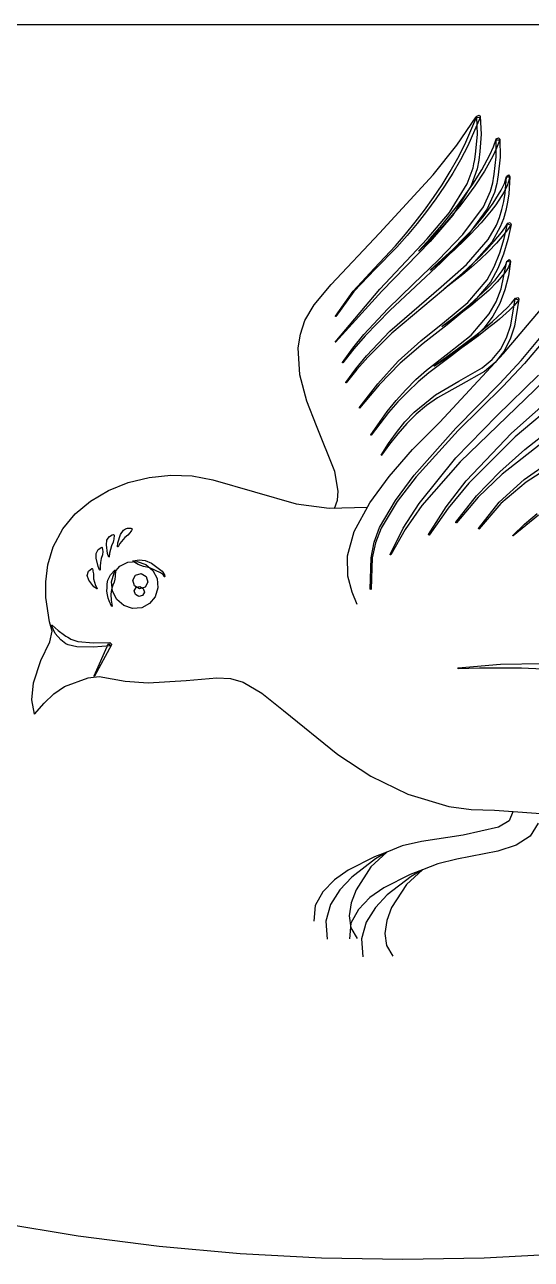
# Model space of a CAD drawing. Extents: x 6 to 220, y -6 to 77.
# Drawn here: x 86.5 to 120.7, y -5.8 to 77.5 of the extents above; entities that cross this region are included whole.
import ezdxf

# ---------------------------------------------------------------- set-up
doc = ezdxf.new("R2010")
doc.units = 0

msp = doc.modelspace()

# ---------------------------------------------------------------- linework, layer by layer
at = {"layer": 'Layer 1'}
for p, q in [((199.090041, 77.468012), (24.91, 77.468)), ((115.638162, 69.336736), (116.93293, 71.2453)), ((116.175898, 69.385976), (116.980795, 71.286456)), ((117.212776, 71.211383), (116.370343, 69.288603)), ((117.016632, 70.091242), (116.977121, 71.222672)), ((116.977121, 71.222672), (117.212776, 71.211383)), ((116.980795, 71.286456), (116.983899, 71.29464)), ((116.983899, 71.29464), (117.136863, 71.369712)), ((117.136863, 71.369712), (117.217014, 71.275449)), ((117.217014, 71.275449), (117.274023, 70.083339)), ((116.920677, 68.941472), (117.016632, 70.091242)), ((117.274023, 70.083339), (117.18851, 68.911269)), ((114.030498, 67.348573), (115.638162, 69.336736)), ((115.700354, 68.464239), (116.175898, 69.385976)), ((116.370343, 69.288603), (115.880406, 68.364326)), ((117.867393, 68.700424), (118.100791, 69.223946)), ((118.313295, 69.13502), (118.062682, 68.604725)), ((118.100791, 69.223946), (118.28734, 69.754241)), ((118.291846, 68.547437), (118.285919, 69.701157)), ((118.285919, 69.701157), (118.524679, 69.693537)), ((118.28734, 69.754241), (118.289316, 69.761297)), ((118.289316, 69.761297), (118.437483, 69.84681)), ((118.524679, 69.693537), (118.313295, 69.13502)), ((118.437483, 69.84681), (118.525818, 69.746621)), ((118.525818, 69.746621), (118.547267, 68.531091)), ((115.187557, 67.561975), (115.700354, 68.464239)), ((115.880406, 68.364326), (115.354344, 67.461498)), ((116.790855, 68.086339), (116.843348, 68.37223)), ((116.843348, 68.37223), (116.920677, 68.941472)), ((117.114568, 68.325658), (116.995753, 67.744845)), ((117.18851, 68.911269), (117.114568, 68.325658)), ((117.324398, 67.684994), (117.867393, 68.700424)), ((118.062682, 68.604725), (117.492029, 67.585905)), ((118.157508, 67.379607), (118.291846, 68.547437)), ((118.547267, 68.531091), (118.423654, 67.340401)), ((114.643151, 66.678338), (115.187557, 67.561975)), ((115.354344, 67.461498), (114.796673, 66.577861)), ((116.338735, 66.742963), (116.72425, 67.813713)), ((116.995753, 67.744845), (116.593869, 66.626685)), ((116.713952, 66.704837), (117.324398, 67.684994)), ((116.72425, 67.813713), (116.790855, 68.086339)), ((117.492029, 67.585905), (116.856183, 66.608852)), ((110.417063, 63.402335), (114.030498, 67.348573)), ((114.068829, 65.813328), (114.643151, 66.678338)), ((115.131675, 64.792523), (116.338735, 66.742963)), ((116.593869, 66.626685), (115.356039, 64.622345)), ((116.048755, 65.759393), (116.713952, 66.704837)), ((117.911128, 66.244793), (118.058448, 66.80331)), ((118.058448, 66.80331), (118.089774, 66.948372)), ((118.089774, 66.948372), (118.11207, 67.088636)), ((118.11207, 67.088636), (118.157508, 67.379607)), ((118.327698, 66.746041), (118.17558, 66.157044)), ((118.357332, 66.891668), (118.327698, 66.746041)), ((118.380192, 67.044632), (118.357332, 66.891668)), ((118.423654, 67.340401), (118.380192, 67.044632)), ((118.62419, 66.305831), (118.836985, 66.764724)), ((119.048945, 66.678357), (118.81583, 66.204224)), ((118.836985, 66.764724), (118.973863, 67.22531)), ((118.88582, 66.096418), (118.973591, 67.212038)), ((118.973591, 67.212038), (119.217149, 67.203854)), ((118.973863, 67.22531), (118.975556, 67.235752)), ((118.975556, 67.235752), (119.114409, 67.337352)), ((119.217149, 67.203854), (119.048945, 66.678357)), ((119.114409, 67.337352), (119.21742, 67.217125)), ((119.21742, 67.217125), (119.139809, 66.061425)), ((113.465156, 64.967509), (114.068829, 65.813328)), ((114.796673, 66.577861), (114.209369, 65.713979)), ((116.856183, 66.608852), (116.167561, 65.671028)), ((117.436713, 65.188153), (117.911128, 66.244793)), ((118.17558, 66.157044), (117.68028, 65.051014)), ((118.093895, 65.432354), (118.62419, 66.305831)), ((118.81583, 66.204224), (118.253362, 65.321716)), ((118.793251, 65.54157), (118.88582, 66.096418)), ((119.139809, 66.061425), (119.050627, 65.491054)), ((112.834108, 64.14201), (113.465156, 64.967509)), ((114.209369, 65.713979), (113.593278, 64.870982)), ((115.346869, 64.838503), (115.702186, 65.29542)), ((115.809421, 65.212417), (115.440839, 64.762837)), ((115.702186, 65.29542), (116.048755, 65.759393)), ((116.167561, 65.671028), (115.809421, 65.212417)), ((116.047613, 63.306583), (117.436713, 65.188153)), ((117.68028, 65.051014), (116.2576, 63.119764)), ((117.480344, 64.608266), (117.795022, 65.014948)), ((117.795022, 65.014948), (118.093895, 65.432354)), ((118.253362, 65.321716), (117.94066, 64.90431)), ((118.509618, 64.459531), (118.667098, 64.994059)), ((118.667098, 64.994059), (118.793251, 65.54157)), ((119.050627, 65.491054), (118.927014, 64.927174)), ((112.177942, 63.337395), (112.834108, 64.14201)), ((113.593278, 64.870982), (112.950376, 64.048305)), ((113.635895, 63.024683), (115.131675, 64.792523)), ((115.356039, 64.622345), (113.834019, 62.842655)), ((114.613374, 63.941884), (115.346869, 64.838503)), ((115.440839, 64.762837), (114.68138, 63.883151)), ((116.815993, 63.820584), (117.154095, 64.210333)), ((117.154095, 64.210333), (117.480344, 64.608266)), ((117.613, 64.499886), (117.274616, 64.10534)), ((117.94066, 64.90431), (117.613, 64.499886)), ((118.304443, 63.93742), (118.509618, 64.459531)), ((118.768405, 64.366681), (118.562383, 63.826508)), ((118.927014, 64.927174), (118.768405, 64.366681)), ((119.061619, 64.074544), (119.22813, 64.120546)), ((119.22813, 64.120546), (119.288526, 63.995522)), ((107.173786, 59.944354), (110.417063, 63.402335)), ((111.49694, 62.55056), (112.177942, 63.337395)), ((112.950376, 64.048305), (112.280663, 63.246512)), ((113.850528, 63.070382), (114.613374, 63.941884)), ((114.68138, 63.883151), (113.893416, 63.029994)), ((114.402263, 61.612973), (116.047613, 63.306583)), ((116.114107, 63.063947), (116.467167, 63.440713)), ((116.56511, 63.347291), (116.199068, 62.979274)), ((116.467167, 63.440713), (116.815993, 63.820584)), ((116.925507, 63.720671), (116.56511, 63.347291)), ((117.274616, 64.10534), (116.925507, 63.720671)), ((117.756932, 62.971092), (118.304443, 63.93742)), ((118.562383, 63.826508), (117.994835, 62.808818)), ((118.396986, 63.154783), (118.634899, 63.453656)), ((118.805926, 63.319313), (118.555313, 63.02298)), ((118.634899, 63.453656), (118.85983, 63.760431)), ((119.046379, 63.625806), (118.805926, 63.319313)), ((118.828221, 63.044428), (119.046379, 64.030512)), ((118.85983, 63.760431), (119.061619, 64.074544)), ((119.046379, 64.030512), (119.273285, 63.95149)), ((119.273285, 63.95149), (119.046379, 63.625806)), ((119.288526, 63.995522), (119.075166, 62.981502)), ((110.07313, 61.03446), (111.49694, 62.55056)), ((111.587244, 62.468426), (110.136624, 60.969826)), ((110.446505, 59.631243), (113.635895, 63.024683)), ((113.834019, 62.842655), (110.581129, 59.503965)), ((112.280663, 63.246512), (111.587244, 62.468426)), ((113.062, 62.2192), (113.850528, 63.070382)), ((113.893416, 63.029994), (113.082592, 62.199979)), ((116.2576, 63.119764), (114.58741, 61.419094)), ((115.383999, 62.333556), (116.114107, 63.063947)), ((116.199068, 62.979274), (115.444971, 62.268075)), ((116.275262, 61.285662), (117.756932, 62.971092)), ((117.994835, 62.808818), (116.474505, 61.075688)), ((117.643454, 62.288926), (118.155122, 62.859297)), ((118.300467, 62.730598), (117.766221, 62.169823)), ((118.155122, 62.859297), (118.396986, 63.154783)), ((118.555313, 63.02298), (118.300467, 62.730598)), ((118.530477, 62.076124), (118.828221, 63.044428)), ((119.075166, 62.981502), (118.781655, 61.990621)), ((113.062836, 62.199697), (113.062, 62.2192)), ((113.062, 62.2192), (113.062, 62.2192)), ((113.082592, 62.199979), (113.062836, 62.199697)), ((113.86, 60.9343), (114.631031, 61.624897)), ((114.631031, 61.624897), (115.383999, 62.333556)), ((115.444971, 62.268075), (114.669143, 61.580018)), ((115.991326, 60.685908), (117.106386, 61.741698)), ((117.207986, 61.634448), (116.633382, 61.118264)), ((117.106386, 61.741698), (117.643454, 62.288926)), ((117.766221, 62.169823), (117.207986, 61.634448)), ((118.155968, 61.138583), (118.530477, 62.076124)), ((118.781655, 61.990621), (118.4063, 61.024293)), ((119.017908, 61.526067), (119.162406, 61.620329)), ((119.162406, 61.620329), (119.259208, 61.491071)), ((108.65468, 59.50595), (110.07313, 61.03446)), ((110.136624, 60.969826), (108.698984, 59.466996)), ((114.58741, 61.419094), (111.11805, 58.182004)), ((112.685793, 59.976083), (114.402263, 61.612973)), ((113.858601, 60.914538), (113.86, 60.9343)), ((113.878357, 60.912563), (113.858601, 60.914538)), ((113.86, 60.9343), (113.86, 60.9343)), ((114.669143, 61.580018), (113.878357, 60.912563)), ((114.568382, 59.790172), (116.275262, 61.285662)), ((116.474505, 61.075688), (114.740535, 59.581888)), ((116.633382, 61.118264), (116.047207, 60.615909)), ((117.671675, 60.26059), (118.155968, 61.138583)), ((118.4063, 61.024293), (117.911283, 60.107071)), ((118.206802, 60.245625), (118.684604, 60.861716)), ((118.627031, 59.662561), (119.014804, 61.507731)), ((118.684604, 60.861716), (118.884417, 61.189376)), ((119.086488, 61.079882), (118.862968, 60.737829)), ((118.884417, 61.189376), (119.015368, 61.514496)), ((119.014804, 61.507731), (119.257797, 61.484306)), ((119.015368, 61.514496), (119.017908, 61.526067)), ((119.257797, 61.484306), (119.086488, 61.079882)), ((119.259208, 61.491071), (119.119226, 60.525025)), ((110.987943, 58.312953), (112.685793, 59.976083)), ((114.817, 59.6891), (115.405151, 60.186093)), ((115.440994, 60.1398), (114.833652, 59.666514)), ((115.405151, 60.186093), (115.991326, 60.685908)), ((116.047207, 60.615909), (115.440994, 60.1398)), ((116.367525, 58.73631), (117.671675, 60.26059)), ((117.911283, 60.107071), (116.565653, 58.524931)), ((117.66804, 59.672714), (118.206802, 60.245625)), ((118.351864, 60.116658), (117.78742, 59.550803)), ((118.862968, 60.737829), (118.351864, 60.116658)), ((119.119226, 60.525025), (118.877644, 59.582404)), ((106.02882, 58.566513), (107.173786, 59.944354)), ((107.443385, 56.064523), (110.446505, 59.631243)), ((107.451, 57.805), (108.65468, 59.50595)), ((110.581129, 59.503965), (107.465399, 56.047025)), ((108.698984, 59.466996), (107.473574, 57.790316)), ((111.125552, 56.792972), (114.568382, 59.790172)), ((114.740535, 59.581888), (111.253685, 56.657508)), ((114.814178, 59.668772), (114.817, 59.6891)), ((114.833652, 59.666514), (114.814178, 59.668772)), ((114.817, 59.6891), (114.817, 59.6891)), ((116.503592, 58.607326), (117.097669, 59.128026)), ((117.097669, 59.128026), (117.66804, 59.672714)), ((117.78742, 59.550803), (117.195318, 59.017686)), ((118.279898, 58.786826), (118.627031, 59.662561)), ((118.877644, 59.582404), (118.526842, 58.671391)), ((105.38183, 57.5124), (106.02882, 58.566513)), ((109.377023, 56.563743), (110.987943, 58.312953)), ((114.808535, 57.43075), (116.367525, 58.73631)), ((116.565653, 58.524931), (114.976463, 57.215141)), ((115.893428, 58.104124), (116.503592, 58.607326)), ((116.578663, 58.515331), (115.946486, 58.034142)), ((117.195318, 59.017686), (116.578663, 58.515331)), ((117.823545, 57.96302), (118.279898, 58.786826)), ((118.526842, 58.671391), (118.062587, 57.812307)), ((118.37166, 57.755104), (119.022182, 58.368937)), ((119.022182, 58.368937), (119.326417, 58.692363)), ((119.498855, 58.539105), (119.17684, 58.214832)), ((119.269973, 57.203352), (119.575902, 58.970622)), ((119.326417, 58.692363), (119.591141, 59.025103)), ((119.803655, 58.902889), (119.498855, 58.539105)), ((119.819176, 58.957652), (119.520585, 57.135342)), ((119.575902, 58.970622), (119.803655, 58.902889)), ((119.591141, 59.025103), (119.597068, 59.034416)), ((119.597068, 59.034416), (119.766401, 59.066307)), ((119.766401, 59.066307), (119.819176, 58.957652)), ((105.088778, 56.584883), (105.38183, 57.5124)), ((107.454383, 57.785236), (107.451, 57.805)), ((107.451, 57.805), (107.451, 57.805)), ((107.473574, 57.790316), (107.454383, 57.785236)), ((111.11805, 58.182004), (110.279286, 57.34578)), ((114.635, 57.1409), (115.269435, 57.616444)), ((115.30302, 57.569605), (114.650241, 57.119179)), ((115.269435, 57.616444), (115.893428, 58.104124)), ((115.946486, 58.034142), (115.30302, 57.569605)), ((116.611115, 56.53272), (117.823545, 57.96302)), ((118.062587, 57.812307), (117.487419, 57.019828)), ((117.69207, 57.168647), (118.036945, 57.456513)), ((118.036945, 57.456513), (118.37166, 57.755104)), ((118.501483, 57.609748), (118.156325, 57.317084)), ((119.17684, 58.214832), (118.501483, 57.609748)), ((118.782694, 55.30195), (121.274198, 58.234003)), ((110.279286, 57.34578), (109.466487, 56.484438)), ((109.553012, 55.134352), (111.125552, 56.792972)), ((111.253685, 56.657508), (109.643605, 55.053918)), ((113.209746, 56.147203), (114.808535, 57.43075)), ((114.976463, 57.215141), (113.359893, 55.964611)), ((114.630768, 57.122848), (114.635, 57.1409)), ((114.650241, 57.119179), (114.630768, 57.122848)), ((114.635, 57.1409), (114.635, 57.1409)), ((117.487419, 57.019828), (116.807264, 56.317095)), ((116.996957, 56.598559), (117.69207, 57.168647)), ((117.801854, 57.036273), (117.089243, 56.481425)), ((118.156325, 57.317084), (117.801854, 57.036273)), ((118.9838, 56.356122), (119.269973, 57.203352)), ((119.520585, 57.135342), (119.231872, 56.254245)), ((104.950046, 55.663244), (105.088778, 56.584883)), ((107.445925, 56.04505), (107.443385, 56.064523)), ((107.465399, 56.047025), (107.445925, 56.04505)), ((108.62603, 55.642006), (109.377023, 56.563743)), ((109.466487, 56.484438), (108.683603, 55.595439)), ((111.688005, 54.76629), (113.209746, 56.147203)), ((113.359893, 55.964611), (111.819243, 54.629981)), ((115.116745, 55.35529), (116.611115, 56.53272)), ((116.807264, 56.317095), (115.279314, 55.130635)), ((115.56722, 55.50636), (116.283782, 56.050766)), ((116.356312, 55.954234), (115.619995, 55.433252)), ((116.283782, 56.050766), (116.996957, 56.598559)), ((117.089243, 56.481425), (116.356312, 55.954234)), ((118.574296, 55.566183), (118.9838, 56.356122)), ((119.231872, 56.254245), (118.812772, 55.423383)), ((119.964684, 54.81342), (121.308064, 56.43987)), ((121.56149, 56.228196), (120.19412, 54.612196)), ((105.051176, 53.848005), (104.950046, 55.663244)), ((107.918782, 54.687531), (108.62603, 55.642006)), ((108.683603, 55.595439), (107.941359, 54.67088)), ((108.831935, 54.248457), (109.553012, 55.134352)), ((109.643605, 55.053918), (108.890354, 54.20189)), ((113.593595, 54.17447), (115.116745, 55.35529)), ((115.279314, 55.130635), (113.745434, 53.989615)), ((114.107, 54.45), (115.56722, 55.50636)), ((115.619995, 55.433252), (114.124505, 54.427412)), ((114.487878, 50.661828), (118.782694, 55.30195)), ((118.025656, 54.88377), (118.574296, 55.566183)), ((118.812772, 55.423383), (118.228572, 54.681986)), ((107.921604, 54.668058), (107.918782, 54.687531)), ((107.941359, 54.67088), (107.921604, 54.668058)), ((108.157424, 53.327849), (108.831935, 54.248457)), ((108.890354, 54.20189), (108.180566, 53.31148)), ((110.299475, 53.2533), (111.688005, 54.76629)), ((111.819243, 54.629981), (110.391694, 53.173081)), ((112.87026, 53.533826), (113.593595, 54.17447)), ((114.105596, 54.431081), (114.107, 54.45)), ((114.124505, 54.427412), (114.105596, 54.431081)), ((114.107, 54.45), (114.107, 54.45)), ((115.77437, 53.435407), (117.34409, 54.323277)), ((117.34409, 54.323277), (118.025656, 54.88377)), ((118.228572, 54.681986), (117.509752, 54.081133)), ((118.528734, 53.27616), (119.964684, 54.81342)), ((120.19412, 54.612196), (118.72967, 53.076346)), ((105.516484, 52.087501), (105.051176, 53.848005)), ((108.160811, 53.308376), (108.157424, 53.327849)), ((108.180566, 53.31148), (108.160811, 53.308376)), ((112.188129, 52.850849), (112.87026, 53.533826)), ((113.019559, 53.371267), (112.325575, 52.716512)), ((113.745434, 53.989615), (113.019559, 53.371267)), ((114.19223, 52.502946), (115.77437, 53.435407)), ((121.52452, 53.442677), (115.85327, 47.990427)), ((117.509752, 54.081133), (115.903912, 53.184231)), ((118.325071, 51.084497), (121.141258, 53.835243)), ((109.060525, 51.61952), (110.299475, 53.2533)), ((110.391694, 53.173081), (109.083103, 51.603151)), ((111.545792, 52.131183), (112.188129, 52.850849)), ((112.325575, 52.716512), (111.665458, 52.025915)), ((112.76786, 51.339346), (114.19223, 52.502946)), ((115.903912, 53.184231), (114.327982, 52.299465)), ((115.570238, 50.25589), (118.528734, 53.27616)), ((118.72967, 53.076346), (115.733003, 50.097174)), ((119.317869, 49.927961), (122.638209, 52.864761)), ((122.929633, 52.509513), (119.563397, 49.66323)), ((106.177236, 50.402554), (105.516484, 52.087501)), ((110.941555, 51.380755), (111.545792, 52.131183)), ((111.665458, 52.025915), (111.039207, 51.30258)), ((113.594205, 51.775661), (112.903326, 51.19513)), ((114.327982, 52.299465), (113.594205, 51.775661)), ((109.063629, 51.600329), (109.060525, 51.61952)), ((109.083103, 51.603151), (109.063629, 51.600329)), ((109.842305, 49.802855), (110.941555, 51.380755)), ((111.039207, 51.30258), (109.865447, 49.78705)), ((112.136529, 50.672173), (112.76786, 51.339346)), ((112.903326, 51.19513), (112.257602, 50.561542)), ((115.575558, 48.249503), (118.325071, 51.084497)), ((107.410136, 47.342601), (106.177236, 50.402554)), ((111.031066, 49.214214), (111.557692, 49.962102)), ((111.557692, 49.962102), (112.136529, 50.672173)), ((112.257602, 50.561542), (111.658727, 49.881387)), ((112.646669, 48.80745), (114.487878, 50.661828)), ((112.759274, 47.09042), (115.570238, 50.25589)), ((115.733003, 50.097174), (112.89106, 46.982326)), ((120.222618, 48.811577), (122.003125, 50.203353)), ((109.845974, 49.783664), (109.842305, 49.802855)), ((109.865447, 49.78705), (109.845974, 49.783664)), ((110.543951, 48.442337), (111.031066, 49.214214)), ((111.095694, 49.168494), (110.567657, 48.427097)), ((111.658727, 49.881387), (111.095694, 49.168494)), ((116.273259, 46.702161), (119.317869, 49.927961)), ((119.563397, 49.66323), (116.451617, 46.54891)), ((122.215072, 49.911807), (118.681372, 47.146317)), ((110.548466, 48.422864), (110.543951, 48.442337)), ((110.567657, 48.427097), (110.548466, 48.422864)), ((111.068025, 46.990538), (112.646669, 48.80745)), ((118.523605, 47.319893), (120.222618, 48.811577)), ((113.085798, 45.176673), (115.575558, 48.249503)), ((115.85327, 47.990427), (113.28533, 45.030197)), ((120.16407, 46.803114), (122.0358, 48.088213)), ((122.189503, 47.828388), (120.305181, 46.616565)), ((93.487728, 46.585147), (94.900424, 46.938475)), ((94.900424, 46.938475), (96.350728, 47.094338)), ((96.350728, 47.094338), (97.795798, 47.039739)), ((97.795798, 47.039739), (99.192795, 46.76168)), ((99.192795, 46.76168), (104.809191, 45.160071)), ((107.644815, 46.009235), (107.410136, 47.342601)), ((109.763335, 45.209261), (111.068025, 46.990538)), ((111.498304, 45.38777), (112.759274, 47.09042)), ((112.89106, 46.982326), (111.61513, 45.306776)), ((114.923673, 44.942537), (116.273259, 46.702161)), ((116.950363, 45.696124), (118.523605, 47.319893)), ((118.681372, 47.146317), (117.062583, 45.593321)), ((118.48711, 45.274314), (120.16407, 46.803114)), ((90.946511, 45.338088), (92.155477, 46.047353)), ((92.155477, 46.047353), (93.487728, 46.585147)), ((107.59289, 45.400812), (107.644815, 46.009235)), ((116.451617, 46.54891), (115.046363, 44.852406)), ((120.305181, 46.616565), (118.595761, 45.169045)), ((89.903671, 44.470351), (90.946511, 45.338088)), ((104.809191, 45.160071), (107.03358, 44.848903)), ((107.4, 44.8347), (107.59289, 45.400812)), ((108.709389, 43.28154), (109.763335, 45.209261)), ((110.425864, 43.55841), (111.498304, 45.38777)), ((111.61513, 45.306776), (110.52773, 43.507606)), ((112.021788, 43.509267), (113.085798, 45.176673)), ((113.28533, 45.030197), (112.157676, 43.427033)), ((115.570155, 43.908953), (116.950363, 45.696124)), ((117.062583, 45.593321), (115.616722, 43.876497)), ((117.09914, 43.486434), (118.48711, 45.274314)), ((118.595761, 45.169045), (117.146271, 43.454825)), ((89.069795, 43.45714), (89.903671, 44.470351)), ((107.03358, 44.848903), (109.581695, 44.92413)), ((113.730719, 43.076451), (114.923673, 44.942537)), ((115.046363, 44.852406), (113.778697, 43.0471)), ((121.141285, 44.387882), (119.440895, 42.983262)), ((120.203177, 43.788724), (121.046174, 44.508672)), ((88.437752, 42.250981), (89.069795, 43.45714)), ((92.977469, 43.090251), (93.168251, 43.372473)), ((93.168251, 43.372473), (93.303718, 43.458269)), ((93.303718, 43.458269), (93.442289, 43.502577)), ((93.442289, 43.502577), (93.66468, 43.500602)), ((93.66468, 43.500602), (93.749347, 43.473509)), ((93.716327, 43.35808), (93.665809, 43.288371)), ((93.761482, 43.432869), (93.716327, 43.35808)), ((93.749347, 43.473509), (93.762329, 43.434844)), ((93.762329, 43.434562), (93.761482, 43.432869)), ((93.762329, 43.434844), (93.762329, 43.434562)), ((110.059117, 42.558889), (110.425864, 43.55841)), ((110.52773, 43.507606), (110.154492, 42.531364)), ((111.134518, 41.745133), (112.021788, 43.509267)), ((112.157676, 43.427033), (111.1856, 41.721427)), ((115.576928, 43.870288), (115.570155, 43.908953)), ((115.616722, 43.876497), (115.576928, 43.870288)), ((117.10676, 43.447769), (117.09914, 43.486434)), ((117.146271, 43.454825), (117.10676, 43.447769)), ((119.401667, 43.023902), (120.203177, 43.788724)), ((92.016778, 42.382466), (92.05008, 42.710126)), ((92.05008, 42.710126), (92.124304, 42.847004)), ((92.124304, 42.847004), (92.220542, 42.951991)), ((92.220542, 42.951991), (92.413017, 43.058953)), ((92.464382, 42.56055), (92.350364, 42.326306)), ((92.413017, 43.058953), (92.499377, 43.076451)), ((92.49345, 42.670899), (92.464382, 42.56055)), ((92.510102, 42.777014), (92.49345, 42.670899)), ((92.499377, 43.076451), (92.506433, 43.073629)), ((92.506433, 43.073629), (92.529857, 43.0471)), ((92.529857, 43.0471), (92.510102, 42.777014)), ((92.7706, 42.2608), (92.786969, 42.524678)), ((92.786969, 42.524678), (92.977469, 43.090251)), ((92.930338, 42.474725), (92.812651, 42.252899)), ((93.249531, 42.88818), (92.930338, 42.474725)), ((93.45894, 43.040015), (93.249531, 42.88818)), ((93.605978, 43.205962), (93.45894, 43.040015)), ((93.665809, 43.288371), (93.605978, 43.205962)), ((108.271657, 41.637953), (108.709389, 43.28154)), ((109.854082, 41.51682), (110.059117, 42.558889)), ((110.154492, 42.531364), (109.937886, 41.504116)), ((113.73975, 43.038633), (113.730719, 43.076451)), ((113.778697, 43.0471), (113.73975, 43.038633)), ((119.40082, 42.983544), (119.401667, 43.023902)), ((119.440895, 42.983262), (119.40082, 42.983544)), ((88.07554, 41.043476), (88.437752, 42.250981)), ((91.32476, 41.650046), (91.330969, 41.808373)), ((91.334638, 41.488897), (91.32476, 41.650046)), ((91.330969, 41.808373), (91.460227, 42.061244)), ((91.460227, 42.061244), (91.704349, 42.231424)), ((91.761613, 41.71272), (91.672996, 41.465494)), ((91.704349, 42.231424), (91.739627, 42.213362)), ((91.739627, 42.213362), (91.7396, 42.2131)), ((91.7396, 42.2131), (91.740447, 42.209996)), ((91.740447, 42.209996), (91.775442, 41.938498)), ((91.775442, 41.938498), (91.761613, 41.71272)), ((92.086204, 41.805604), (92.016778, 42.382466)), ((92.172, 41.5612), (92.086204, 41.805604)), ((92.236064, 41.816895), (92.212639, 41.569951)), ((92.350364, 42.326306), (92.236064, 41.816895)), ((92.783864, 42.241892), (92.7706, 42.2608)), ((92.7706, 42.2608), (92.7706, 42.2608)), ((92.812651, 42.252899), (92.783864, 42.241892)), ((108.298085, 40.281202), (108.271657, 41.637953)), ((111.147783, 41.708727), (111.134518, 41.745133)), ((111.1856, 41.721427), (111.147783, 41.708727)), ((87.925968, 39.884608), (88.07554, 41.043476)), ((91.453171, 40.929815), (91.334638, 41.488897)), ((91.5559, 40.6967), (91.453171, 40.929815)), ((91.602722, 40.952979), (91.59736, 40.707728)), ((91.624171, 41.197101), (91.602722, 40.952979)), ((91.64562, 41.330874), (91.624171, 41.197101)), ((91.672996, 41.465494), (91.64562, 41.330874)), ((92.189779, 41.549066), (92.172, 41.5612)), ((92.172, 41.5612), (92.172, 41.5612)), ((92.212639, 41.569951), (92.189779, 41.549066)), ((92.54823, 40.489963), (92.931536, 40.950792)), ((92.931536, 40.950792), (93.460839, 41.226253)), ((93.460839, 41.226253), (94.08092, 41.27192)), ((93.806612, 41.296715), (93.815926, 41.30377)), ((93.810563, 41.261719), (93.806612, 41.296715)), ((94.157696, 41.053439), (93.810563, 41.261719)), ((93.815926, 41.30377), (94.225148, 41.385332)), ((94.08092, 41.27192), (94.676788, 41.068277)), ((94.514425, 40.914868), (94.157696, 41.053439)), ((94.225148, 41.385332), (94.632677, 41.340177)), ((94.940016, 40.82879), (94.514425, 40.914868)), ((94.632677, 41.340177), (95.062783, 41.144597)), ((94.676788, 41.068277), (95.140765, 40.663902)), ((95.673229, 40.509315), (94.940016, 40.82879)), ((95.062783, 41.144597), (95.777934, 40.617971)), ((109.803, 39.401), (109.854082, 41.51682)), ((109.937886, 41.504116), (109.859429, 39.403816)), ((90.716571, 40.316284), (90.802084, 40.601328)), ((90.820993, 40.002453), (90.716571, 40.316284)), ((90.802084, 40.601328), (91.037175, 40.780539)), ((91.166151, 39.561622), (90.820993, 40.002453)), ((91.037175, 40.780539), (91.066526, 40.787595)), ((91.066526, 40.787595), (91.073582, 40.758243)), ((91.073582, 40.758243), (91.094749, 40.67781)), ((91.094749, 40.67781), (91.10886, 40.599917)), ((91.10886, 40.599917), (91.128897, 40.511299)), ((91.128897, 40.511299), (91.146677, 40.419859)), ((91.145549, 40.22174), (91.143855, 40.104053)), ((91.143855, 40.104053), (91.285248, 39.652498)), ((91.157684, 40.326162), (91.145549, 40.22174)), ((91.146677, 40.419859), (91.157684, 40.326162)), ((91.576476, 40.68515), (91.5559, 40.6967)), ((91.5559, 40.6967), (91.5559, 40.6967)), ((91.59736, 40.707728), (91.576476, 40.68515)), ((92.071543, 39.761175), (92.116698, 39.995701)), ((92.116698, 39.995701), (92.300142, 40.373878)), ((92.300142, 40.373878), (92.586597, 40.685451)), ((92.36614, 39.88819), (92.54823, 40.489963)), ((92.582928, 40.069359), (92.540313, 39.871521)), ((92.617077, 40.253086), (92.582928, 40.069359)), ((92.586597, 40.685451), (92.620746, 40.680089)), ((92.625544, 40.668235), (92.617077, 40.253086)), ((92.620746, 40.680089), (92.625544, 40.668235)), ((93.80351, 40.003339), (93.984555, 40.350508)), ((93.914, 39.617859), (93.80351, 40.003339)), ((93.984555, 40.350508), (94.351867, 40.456588)), ((94.351867, 40.456588), (94.689908, 40.259136)), ((94.689908, 40.259136), (94.8006, 39.8738)), ((95.140765, 40.663902), (95.427314, 40.116357)), ((95.427314, 40.116357), (95.4909, 39.4832)), ((95.786682, 40.414489), (95.673229, 40.509315)), ((95.777934, 40.617971), (95.929205, 40.358327)), ((95.859213, 40.330387), (95.786682, 40.414489)), ((95.9134, 40.2381), (95.859213, 40.330387)), ((95.936824, 40.228787), (95.9134, 40.2381)), ((95.9134, 40.2381), (95.9134, 40.2381)), ((95.929205, 40.358327), (95.952911, 40.254187)), ((95.952911, 40.254187), (95.936824, 40.228787)), ((108.581317, 39.19766), (108.298085, 40.281202)), ((87.931841, 38.82436), (87.925968, 39.884608)), ((91.3654, 39.4191), (91.166151, 39.561622)), ((91.285248, 39.652498), (91.394468, 39.448169)), ((91.387131, 39.418253), (91.3654, 39.4191)), ((91.3654, 39.4191), (91.3654, 39.4191)), ((91.394468, 39.448169), (91.387131, 39.418253)), ((92.055738, 39.259102), (92.056585, 39.509997)), ((92.080292, 39.01752), (92.055738, 39.259102)), ((92.056585, 39.509997), (92.071543, 39.761175)), ((92.347273, 39.246682), (92.32526, 39.03558)), ((92.392428, 39.460888), (92.347273, 39.246682)), ((92.429763, 39.25485), (92.36614, 39.88819)), ((92.458468, 39.670861), (92.392428, 39.460888)), ((92.716165, 38.707235), (92.429763, 39.25485)), ((92.540313, 39.871521), (92.458468, 39.670861)), ((93.898107, 39.288189), (94.019427, 39.50931)), ((93.974271, 39.041632), (93.898107, 39.288189)), ((94.252243, 39.420551), (93.914, 39.617859)), ((94.019427, 39.50931), (94.267536, 39.575491)), ((94.619555, 39.526526), (94.252243, 39.420551)), ((94.267536, 39.575491), (94.496517, 39.447536)), ((94.5729, 39.2007), (94.45158, 38.979579)), ((94.496517, 39.447536), (94.5729, 39.2007)), ((94.5729, 39.2007), (94.5729, 39.2007)), ((94.8006, 39.8738), (94.619555, 39.526526)), ((94.8006, 39.8738), (94.8006, 39.8738)), ((95.4909, 39.4832), (95.30869, 38.881746)), ((95.4909, 39.4832), (95.4909, 39.4832)), ((108.914, 38.3737), (108.581317, 39.19766)), ((109.833464, 39.373619), (109.803, 39.401)), ((109.803, 39.401), (109.803, 39.401)), ((109.859429, 39.403816), (109.833464, 39.373619)), ((88.181153, 37.199657), (87.931841, 38.82436)), ((92.131091, 38.797951), (92.080292, 39.01752)), ((92.199107, 38.611684), (92.131091, 38.797951)), ((92.3532, 38.2479), (92.199107, 38.611684)), ((92.32526, 39.03558), (92.344733, 38.650629)), ((92.344733, 38.650629), (92.394686, 38.257494)), ((93.18005, 38.302917), (92.716165, 38.707235)), ((94.203471, 38.913398), (93.974271, 39.041632)), ((94.45158, 38.979579), (94.203471, 38.913398)), ((94.925398, 38.421024), (94.396161, 38.145457)), ((95.30869, 38.881746), (94.925398, 38.421024)), ((92.374648, 38.234352), (92.3532, 38.2479)), ((92.3532, 38.2479), (92.3532, 38.2479)), ((92.394686, 38.257494), (92.374648, 38.234352)), ((93.77612, 38.09947), (93.18005, 38.302917)), ((94.396161, 38.145457), (93.77612, 38.09947)), ((88.365933, 36.56923), (88.181153, 37.199657)), ((88.313735, 36.940348), (88.329822, 36.966877)), ((88.555881, 36.413722), (88.313735, 36.940348)), ((88.329822, 36.966877), (88.349577, 36.961797)), ((88.349577, 36.961797), (88.350706, 36.960386)), ((88.350706, 36.960386), (88.770935, 36.609302)), ((87.602522, 34.58323), (88.212827, 35.838906)), ((88.212827, 35.838906), (88.365933, 36.56923)), ((88.943936, 35.970916), (88.555881, 36.413722)), ((88.770935, 36.609302), (89.190599, 36.305349)), ((89.172254, 35.793963), (88.943936, 35.970916)), ((89.190599, 36.305349), (89.292481, 36.234794)), ((89.292481, 36.234794), (89.410168, 36.163391)), ((89.410168, 36.163391), (89.525032, 36.087191)), ((89.525032, 36.087191), (89.616472, 36.033287)), ((89.616472, 36.033287), (90.088065, 35.876936)), ((90.088065, 35.876936), (91.153455, 35.768281)), ((89.288812, 35.720586), (89.172254, 35.793963)), ((89.439801, 35.644103), (89.288812, 35.720586)), ((90.025694, 35.503274), (89.439801, 35.644103)), ((91.157124, 35.47477), (90.025694, 35.503274)), ((91.153455, 35.768281), (92.241985, 35.793399)), ((92.267664, 35.581732), (91.157124, 35.47477)), ((91.1876, 33.5424), (92.159573, 35.73385)), ((92.350359, 35.640999), (91.225139, 33.524329)), ((92.159573, 35.73385), (92.267664, 35.581732)), ((92.241985, 35.793399), (92.250734, 35.793963)), ((92.250734, 35.793963), (92.362212, 35.697161)), ((92.362212, 35.697161), (92.350359, 35.640999)), ((87.100392, 33.083846), (87.602522, 34.58323)), ((115.722704, 34.088528), (118.571205, 34.3275)), ((118.571205, 34.3275), (121.436004, 34.389941)), ((89.19059, 32.83684), (90.798021, 33.409504)), ((90.798021, 33.409504), (91.52598, 33.515019)), ((91.196352, 33.516145), (91.1876, 33.5424)), ((91.1876, 33.5424), (91.1876, 33.5424)), ((91.225139, 33.524329), (91.196352, 33.516145)), ((91.52598, 33.515019), (93.28386, 33.190082)), ((97.400571, 33.226341), (99.460536, 33.42219)), ((99.460536, 33.42219), (100.369045, 33.370353)), ((100.369045, 33.370353), (101.23385, 33.129222)), ((115.697304, 34.059742), (115.722704, 34.088528)), ((115.726655, 34.032084), (115.697304, 34.059742)), ((117.153285, 34.064822), (115.726655, 34.032084)), ((118.578785, 34.078369), (117.153285, 34.064822)), ((120.001465, 34.066233), (118.578785, 34.078369)), ((121.419915, 34.007249), (120.001465, 34.066233)), ((86.999237, 31.943609), (87.100392, 33.083846)), ((88.472468, 32.33042), (89.19059, 32.83684)), ((93.28386, 33.190082), (94.830278, 33.078382)), ((94.830278, 33.078382), (97.400571, 33.226341)), ((101.23385, 33.129222), (102.483977, 32.380841)), ((87.1679, 30.9643), (86.999237, 31.943609)), ((87.1679, 30.9643), (87.821844, 31.710494)), ((87.821844, 31.710494), (88.472468, 32.33042)), ((102.483977, 32.380841), (103.956068, 31.206692)), ((103.956068, 31.206692), (107.617501, 28.243818)), ((107.617501, 28.243818), (109.83252, 26.786458)), ((109.83252, 26.786458), (112.320859, 25.566059)), ((112.320859, 25.566059), (115.095356, 24.748303)), ((115.095356, 24.748303), (116.593926, 24.542192)), ((116.593926, 24.542192), (118.16885, 24.498872)), ((118.169, 24.4989), (122.246935, 24.194982)), ((119.413, 24.3778), (119.156958, 23.775698)), ((118.435118, 23.347649), (116.064788, 22.814889)), ((119.156958, 23.775698), (118.435118, 23.347649)), ((121.105572, 23.621183), (120.567425, 22.742264)), ((116.064788, 22.814889), (113.243504, 22.381877)), ((120.567425, 22.742264), (119.623493, 22.137136)), ((110.91276, 21.65097), (109.84036, 20.676131)), ((110.913, 21.6507), (110.090014, 21.346862)), ((110.913, 21.6507), (110.152465, 21.207594)), ((111.957971, 22.078513), (110.91276, 21.65097)), ((113.243504, 22.381877), (111.957971, 22.078513)), ((118.402196, 21.7269), (115.64118, 21.175508)), ((119.623493, 22.137136), (118.402196, 21.7269)), ((110.090014, 21.346862), (108.308866, 20.452739)), ((110.152465, 21.207594), (108.550661, 19.980581)), ((114.358298, 20.876555), (113.311726, 20.4569)), ((115.64118, 21.175508), (114.358298, 20.876555)), ((108.308866, 20.452739), (107.381393, 19.792473)), ((109.84036, 20.676131), (108.84231, 19.113017)), ((112.48901, 20.152762), (110.707831, 19.258639)), ((112.551469, 20.013494), (110.949696, 18.786481)), ((113.311726, 20.4569), (112.239208, 19.482061)), ((113.312, 20.4566), (112.48901, 20.152762)), ((113.312, 20.4566), (112.551469, 20.013494)), ((107.381393, 19.792473), (106.601273, 18.994419)), ((108.550661, 19.980581), (107.752941, 19.121066)), ((110.707831, 19.258639), (109.780325, 18.598373)), ((112.239208, 19.482061), (111.241171, 17.918947)), ((106.601273, 18.994419), (106.09747, 18.061838)), ((107.752941, 19.121066), (107.127292, 18.12312)), ((108.84231, 19.113017), (108.515843, 18.236849)), ((109.780325, 18.598373), (109.000155, 17.800319)), ((110.949696, 18.786481), (110.152009, 17.926966)), ((106.09747, 18.061838), (105.99895, 16.99799)), ((107.127292, 18.12312), (106.801177, 17.005928)), ((108.515843, 18.236849), (108.381575, 17.364802)), ((109.000155, 17.800319), (108.496283, 16.867738)), ((110.152009, 17.926966), (109.52641, 16.92902)), ((111.241171, 17.918947), (110.914735, 17.042779)), ((106.801177, 17.005928), (106.90206, 15.78867)), ((108.381575, 17.364802), (108.497377, 16.547274)), ((108.496283, 16.867738), (108.39767, 15.80389)), ((109.52641, 16.92902), (109.200365, 15.811828)), ((110.914735, 17.042779), (110.780501, 16.170732)), ((108.497377, 16.547274), (108.92112, 15.83466)), ((110.780501, 16.170732), (110.896331, 15.353204)), ((109.200365, 15.811828), (109.30134, 14.59457)), ((110.896331, 15.353204), (111.320086, 14.64059)), ((84.681207, -3.325874), (90.112484, -4.216938)), ((90.112484, -4.216938), (95.565422, -4.909987)), ((95.565422, -4.909987), (101.034602, -5.405022)), ((101.034602, -5.405022), (106.514609, -5.702043)), ((106.514609, -5.702043), (112.000025, -5.80105)), ((112.000025, -5.80105), (117.485434, -5.702043)), ((117.485434, -5.702043), (122.96542, -5.405022))]:
    msp.add_line(p, q, dxfattribs=at)

doc.saveas('drawing.dxf')
